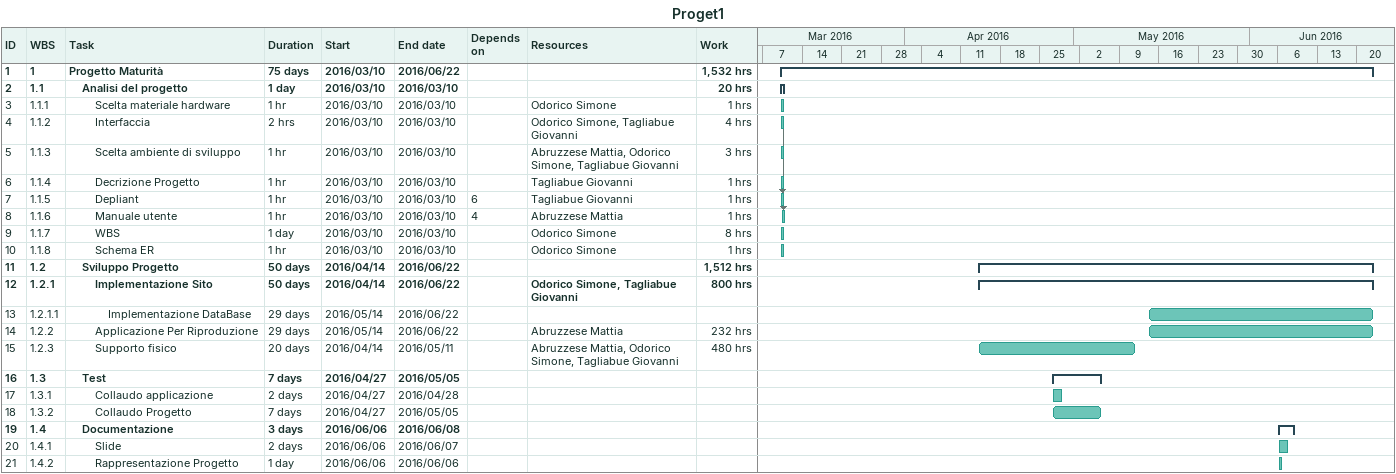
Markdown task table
Proget1

| ID | WBS | Task | Duration | Start | Finish | Predecessors | Resources | Work (h) |
|---|---|---|---|---|---|---|---|---|
| 1 | 1 | **Progetto Maturità** | 75d | 2016-03-10 | 2016-06-22 |  |  | 1532 |
| 2 | 1.1 | **Analisi del progetto** | 1d | 2016-03-10 | 2016-03-10 |  |  | 20 |
| 3 | 1.1.1 | Scelta materiale hardware | 1h | 2016-03-10 | 2016-03-10 |  | Odorico Simone | 1 |
| 4 | 1.1.2 | Interfaccia | 2h | 2016-03-10 | 2016-03-10 |  | Odorico Simone, Tagliabue Giovanni | 4 |
| 5 | 1.1.3 | Scelta ambiente di sviluppo | 1h | 2016-03-10 | 2016-03-10 |  | Abruzzese Mattia, Odorico Simone, Tagliabue Giovanni | 3 |
| 6 | 1.1.4 | Decrizione Progetto | 1h | 2016-03-10 | 2016-03-10 |  | Tagliabue Giovanni | 1 |
| 7 | 1.1.5 | Depliant | 1h | 2016-03-10 | 2016-03-10 | 6 | Tagliabue Giovanni | 1 |
| 8 | 1.1.6 | Manuale utente | 1h | 2016-03-10 | 2016-03-10 | 4 | Abruzzese Mattia | 1 |
| 9 | 1.1.7 | WBS | 1d | 2016-03-10 | 2016-03-10 |  | Odorico Simone | 8 |
| 10 | 1.1.8 | Schema ER | 1h | 2016-03-10 | 2016-03-10 |  | Odorico Simone | 1 |
| 11 | 1.2 | **Sviluppo Progetto** | 50d | 2016-04-14 | 2016-06-22 |  |  | 1512 |
| 12 | 1.2.1 | **Implementazione Sito** | 50d | 2016-04-14 | 2016-06-22 |  | Odorico Simone, Tagliabue Giovanni | 800 |
| 13 | 1.2.1.1 | Implementazione DataBase | 29d | 2016-05-14 | 2016-06-22 |  |  |  |
| 14 | 1.2.2 | Applicazione Per Riproduzione | 29d | 2016-05-14 | 2016-06-22 |  | Abruzzese Mattia | 232 |
| 15 | 1.2.3 | Supporto fisico | 20d | 2016-04-14 | 2016-05-11 |  | Abruzzese Mattia, Odorico Simone, Tagliabue Giovanni | 480 |
| 16 | 1.3 | **Test** | 7d | 2016-04-27 | 2016-05-05 |  |  |  |
| 17 | 1.3.1 | Collaudo applicazione | 2d | 2016-04-27 | 2016-04-28 |  |  |  |
| 18 | 1.3.2 | Collaudo Progetto | 7d | 2016-04-27 | 2016-05-05 |  |  |  |
| 19 | 1.4 | **Documentazione** | 3d | 2016-06-06 | 2016-06-08 |  |  |  |
| 20 | 1.4.1 | Slide | 2d | 2016-06-06 | 2016-06-07 |  |  |  |
| 21 | 1.4.2 | Rappresentazione Progetto | 1d | 2016-06-06 | 2016-06-06 |  |  |  |
